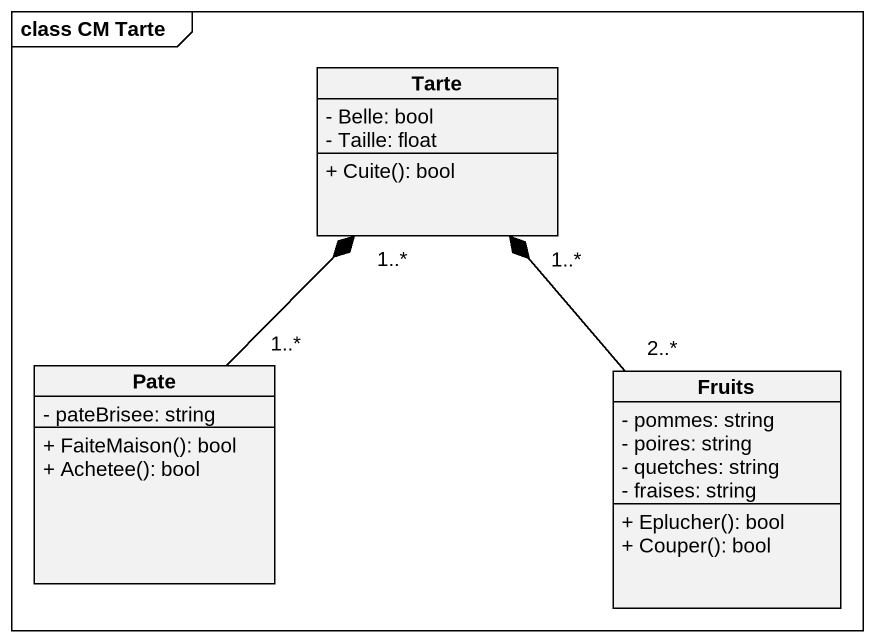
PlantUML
@startuml
mainframe class CM Tarte
hide circle
hide empty members
skinparam classAttributeIconSize 0
class Tarte {
  - Belle: bool
  - Taille: float
  + Cuite(): bool
}
class Pate {
  - pateBrisee: string
  + FaiteMaison(): bool
  + Achetee(): bool
}
class Fruits {
  - pommes: string
  - poires: string
  - quetches: string
  - fraises: string
  + Eplucher(): bool
  + Couper(): bool
}
Pate "1..*" -up-* "1..*" Tarte
Fruits "2..*" -up-* "1..*" Tarte
@enduml
